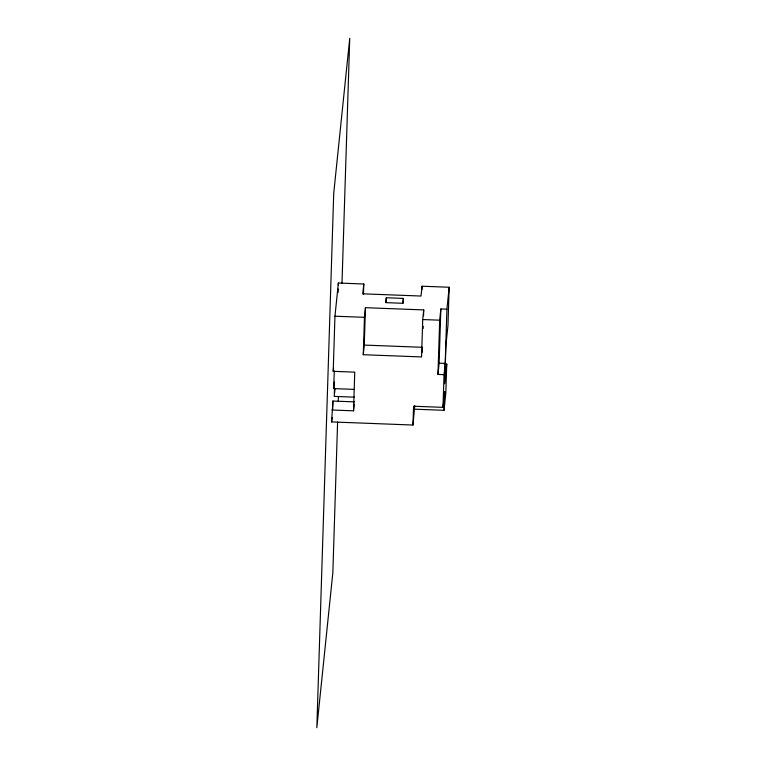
<?xml version="1.0" encoding="UTF-8"?>
<svg xmlns="http://www.w3.org/2000/svg" width="766" height="766" viewBox="0 0 766 766"><rect width="100%" height="100%" fill="white"/><g stroke="black" fill="none" stroke-linecap="round" stroke-linejoin="round"><path stroke-width="1.15" d="M414.732 405.654L412.979 425.034L331.611 421.932L332.913 401.049L354.447 401.872M331.994 410.011L353.528 410.825L354.744 372.142L333.21 371.319L334.953 316.205L338.38 283.027L363.793 283.995L363.467 294.517M332.655 409.398L332.913 401.049M354.112 389.377L333.708 388.601L334.263 370.935M334.512 388.161L334.254 396.395L354.495 397.161M338.084 292.535L338.199 288.974M338.313 285.402L338.38 283.027M337.605 422.047L332.846 572.671L316.827 727.7L333.717 193.329L349.746 38.3L341.99 283.372M338.246 401.719L338.4 396.941M423.722 309.914L422.727 319.546L421.549 356.937L363.275 354.715L364.463 317.325L365.459 307.693L423.722 309.914L423.541 315.755M363.275 354.715L364.271 345.083L365.459 307.693M386.131 302.532L386.284 297.763L403.328 298.414L403.175 303.183M412.979 425.034L413.573 406.229L442.997 407.349L444.634 391.493L444.041 410.308L414.617 409.188M421.913 289.72L422.028 286.216L449.173 287.25L447.966 325.397L445.936 345.083L444.711 383.776L446.75 364.08L444.395 363.994M423.129 328.604L423.205 326.268M446.913 309.186L445.199 363.419L444.031 374.651L437.97 374.421L439.684 320.188L440.843 308.957L446.913 309.186L449.173 287.25M437.97 374.421L439.129 363.189L440.843 308.957M442.997 407.349L444.031 374.651M446.75 364.08L445.831 392.987L444.041 410.308M333.21 371.319L333.564 367.967M333.708 388.601L334.388 381.995M331.611 421.932L332.08 417.46M334.589 393.121L335.039 388.764M363.793 283.995L362.778 293.828L421.013 296.04L422.028 286.216M353.528 410.825L354.218 404.113M386.284 297.763L385.777 302.637L402.82 303.288L403.328 298.414M421.989 352.657L422.43 348.377M334.953 316.205L364.463 317.325M422.727 319.546L439.684 320.188M364.271 345.083L422.545 347.304M439.129 363.189L445.199 363.419"/></g></svg>
